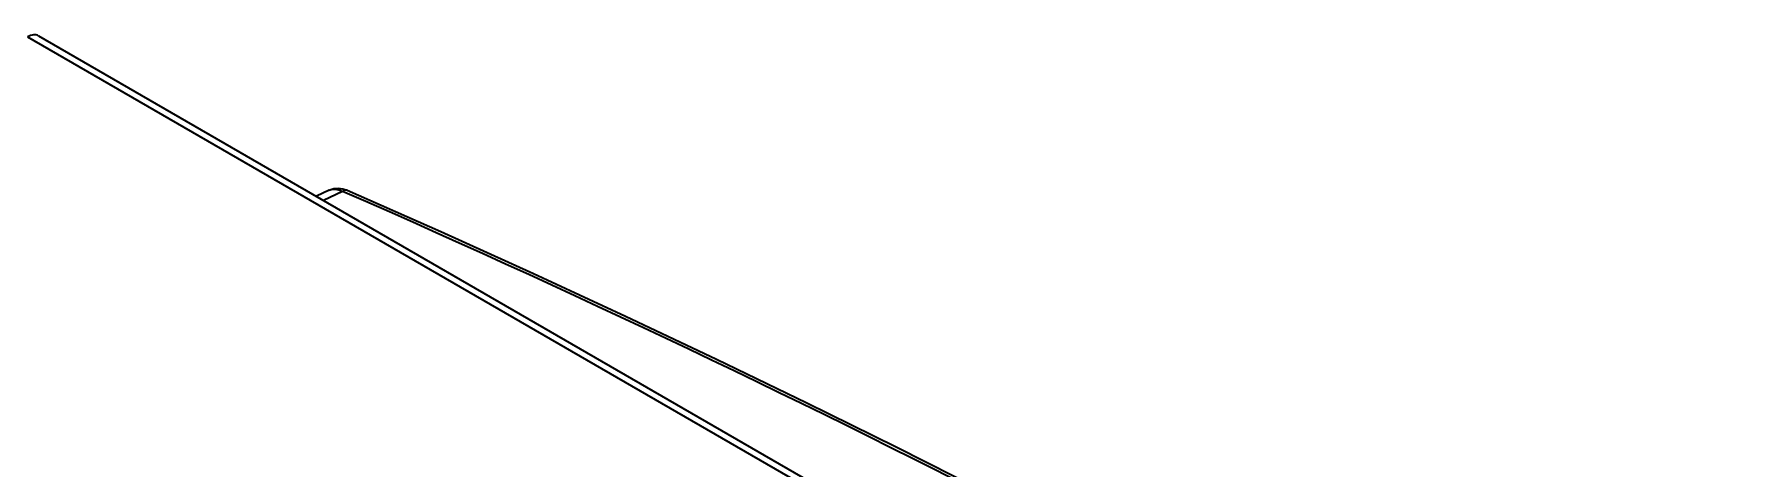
# Model space of a CAD drawing. Header units: millimetres. Extents: x -116965 to 323937, y 291661 to 566926.
# Drawn here: x -23700.1 to -23634.5, y 326397.1 to 326413.8 of the extents above; entities that cross this region are included whole.
import ezdxf

# ---------------------------------------------------------------- set-up
doc = ezdxf.new("R2010")
doc.units = ezdxf.units.MM
doc.layers.add('Visible Edges(Schneider)', color=7, linetype='Continuous', lineweight=35)
doc.layers.add('Visible Tangent Edges(Schneider)', color=7, linetype='Continuous', lineweight=35)

msp = doc.modelspace()

# ---------------------------------------------------------------- linework, layer by layer
at = {"layer": 'Visible Edges(Schneider)'}
for p, q in [((-23699.936778, 326413.725262), (-23649.614346, 326384.671592)), ((-23688.75323, 326407.793539), (-23689.249504, 326407.554961)), ((-23688.753223, 326407.79353), (-23688.752979, 326407.793648))]:
    msp.add_line(p, q, dxfattribs=at)
at = {"layer": 'Visible Edges(Schneider)', "flags": 128}
for points in [[(-23688.752979, 326407.793642), (-23688.584622, 326407.850481), (-23688.408108, 326407.866696), (-23688.231532, 326407.844544), (-23688.061172, 326407.787884)], [(-23688.061192, 326407.787883), (-23684.465138, 326406.198201), (-23680.900229, 326404.586717), (-23677.366926, 326402.953646), (-23673.865698, 326401.299193), (-23670.396987, 326399.623574), (-23666.961257, 326397.926999), (-23663.55895, 326396.209696), (-23660.190506, 326394.471889), (-23656.85637, 326392.7138), (-23653.55697, 326390.935652), (-23650.29274, 326389.137682), (-23647.064108, 326387.320111), (-23643.871485, 326385.483189), (-23640.715297, 326383.627142), (-23637.595946, 326381.752217), (-23634.513842, 326379.858655)]]:
    msp.add_lwpolyline(points, dxfattribs=at)
at = {"layer": 'Visible Edges(Schneider)'}
msp.add_ellipse((-23700.353445, 326413.003574), major_axis=(0.416667, 0.721688), ratio=0.577350269, start_param=0, end_param=0.785398163, dxfattribs=at)
at = {"layer": 'Visible Tangent Edges(Schneider)'}
for p, q in [((-23700.353445, 326413.683988), (-23650.031012, 326384.630318)), ((-23688.246031, 326407.746514), (-23688.974617, 326407.396255))]:
    msp.add_line(p, q, dxfattribs=at)
at = {"layer": 'Visible Tangent Edges(Schneider)', "flags": 128}
msp.add_lwpolyline([(-23688.752979, 326407.793648), (-23688.735364, 326407.801563), (-23688.717317, 326407.808625), (-23688.698865, 326407.814836), (-23688.680023, 326407.82018), (-23688.660804, 326407.824677), (-23688.641231, 326407.828301), (-23688.621312, 326407.83107), (-23688.601087, 326407.832968), (-23688.580553, 326407.834019), (-23688.559733, 326407.834204), (-23688.538642, 326407.833532), (-23688.517302, 326407.83199), (-23688.49572, 326407.829587), (-23688.47391, 326407.826313), (-23688.451896, 326407.822162), (-23688.42969, 326407.817135), (-23688.407304, 326407.811231), (-23688.38475, 326407.804459), (-23688.362044, 326407.796826), (-23688.339206, 326407.788339), (-23688.316245, 326407.779027), (-23688.293171, 326407.768885), (-23688.270004, 326407.75793), (-23688.246759, 326407.746164)], dxfattribs=at)
at = {"layer": 'Visible Tangent Edges(Schneider)'}
for centre, major_axis, ratio, start_param, end_param in [((-23688.261462, 326407.329744), (0.20027, 0.458139), 0.484608042, 0, 0.679644625), ((-23923.620272, 326239.385533), (-393.860448, 14.574403), 0.551616837, 3.909645081, 4.092436135)]:
    msp.add_ellipse(centre, major_axis=major_axis, ratio=ratio, start_param=start_param, end_param=end_param, dxfattribs=at)

doc.saveas('drawing.dxf')
